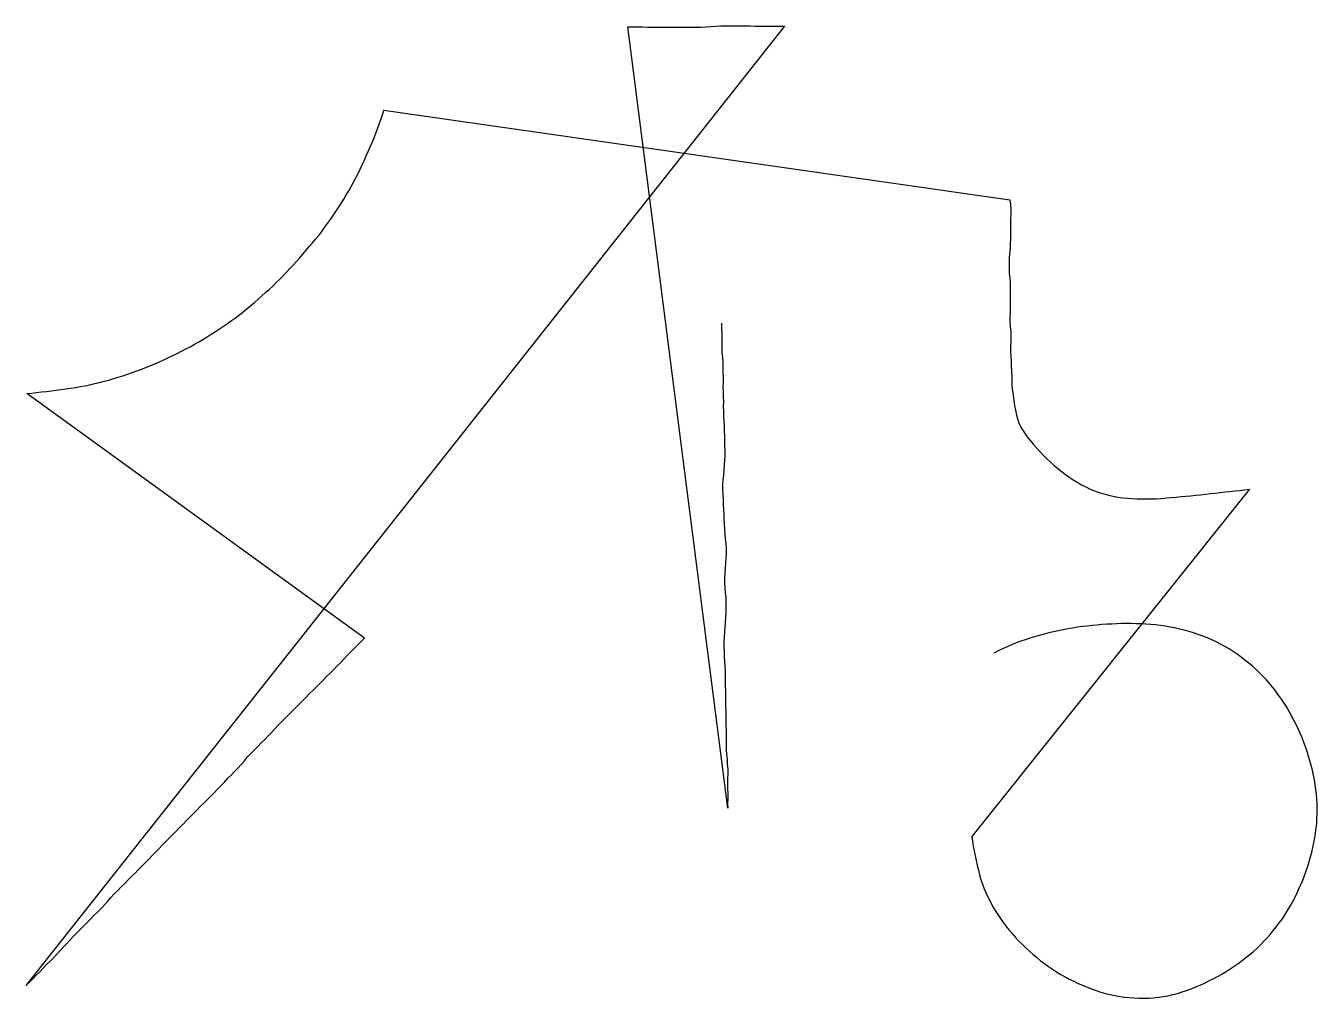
# Model space of a CAD drawing. Header units: inches. Extents: x 4.94 to 12.84, y 9.97 to 15.92.
import ezdxf

# ---------------------------------------------------------------- set-up
doc = ezdxf.new("R2010")
doc.units = ezdxf.units.IN
doc.layers.add('TRACE', color=7, linetype='Continuous')

msp = doc.modelspace()

# ---------------------------------------------------------------- linework, layer by layer
at = {"layer": 'TRACE'}
msp.add_lwpolyline([(9.1955, 14.1025), (9.197, 14.0725), (9.1984, 14.0425), (9.1992, 14.0125), (9.1992, 13.9825), (9.1992, 13.9525), (9.1992, 13.9225), (9.2026, 13.8927), (9.2034, 13.8627), (9.2053, 13.8327), (9.2053, 13.8027), (9.2063, 13.7727), (9.2055, 13.7426), (9.2043, 13.7126), (9.2058, 13.6826), (9.2073, 13.6526), (9.2085, 13.6227), (9.207, 13.5927), (9.2075, 13.5627), (9.2082, 13.5327), (9.2108, 13.5027), (9.2118, 13.4727), (9.2131, 13.4428), (9.2154, 13.4128), (9.2142, 13.3829), (9.2152, 13.353), (9.2164, 13.323), (9.2164, 13.293), (9.2149, 13.2632), (9.2132, 13.2332), (9.2106, 13.2032), (9.2077, 13.1733), (9.2048, 13.1433), (9.2019, 13.1133), (9.2019, 13.0833), (9.2047, 13.0534), (9.2071, 13.0235), (9.2071, 12.9935), (9.2078, 12.9635), (9.2113, 12.9336), (9.2113, 12.9036), (9.2121, 12.8736), (9.2154, 12.8437), (9.2164, 12.8137), (9.2197, 12.7837), (9.2232, 12.7536), (9.224, 12.7236), (9.2257, 12.6936), (9.2233, 12.6635), (9.2211, 12.6334), (9.2189, 12.6033), (9.217, 12.5732), (9.2153, 12.543), (9.2148, 12.5129), (9.216, 12.483), (9.2193, 12.4531), (9.2234, 12.4232), (9.2234, 12.3932), (9.2229, 12.3631), (9.2229, 12.3331), (9.221, 12.303), (9.219, 12.2729), (9.2164, 12.243), (9.2138, 12.2129), (9.2117, 12.1829), (9.2103, 12.1529), (9.2103, 12.1229), (9.2117, 12.0929), (9.2127, 12.0628), (9.2143, 12.0328), (9.2166, 12.0029), (9.2181, 11.9729), (9.2187, 11.9429), (9.2187, 11.9129), (9.2187, 11.8829), (9.2206, 11.8529), (9.2206, 11.8229), (9.2206, 11.7929), (9.2206, 11.7629), (9.2218, 11.733), (9.2233, 11.703), (9.2233, 11.673), (9.2233, 11.643), (9.2248, 11.6131), (9.2248, 11.5831), (9.2248, 11.5531), (9.2248, 11.5231), (9.2254, 11.4931), (9.2266, 11.4632), (9.2303, 11.4332), (9.2318, 11.4032), (9.2355, 11.3733), (9.2355, 11.3433), (9.2328, 11.3133), (9.2328, 11.2834), (9.2338, 11.2534), (9.2352, 11.2234), (9.2359, 11.1935), (9.2336, 11.1635), (9.2344, 11.1335), (8.6223, 15.9182), (8.6523, 15.9173), (8.6823, 15.9167), (8.7123, 15.9167), (8.7423, 15.9158), (8.7723, 15.9158), (8.8023, 15.9158), (8.8323, 15.9158), (8.8623, 15.9158), (8.8923, 15.9158), (8.9223, 15.9158), (8.9523, 15.9158), (8.9823, 15.9158), (9.0123, 15.9158), (9.0423, 15.9158), (9.0723, 15.9158), (9.1024, 15.9173), (9.1324, 15.9198), (9.1625, 15.9222), (9.1925, 15.923), (9.2225, 15.9238), (9.2525, 15.9238), (9.2825, 15.9229), (9.3125, 15.9229), (9.3425, 15.9229), (9.3725, 15.9229), (9.4024, 15.9221), (9.4324, 15.9221), (9.4624, 15.9221), (9.4924, 15.9221), (9.5224, 15.9221), (9.5524, 15.9221), (9.5824, 15.9221), (4.9375, 10.0484), (4.9593, 10.069), (4.9808, 10.09), (5.0018, 10.1114), (5.023, 10.1325), (5.0444, 10.1537), (5.0645, 10.1759), (5.0856, 10.1972), (5.1069, 10.2184), (5.1276, 10.2401), (5.1477, 10.2624), (5.1676, 10.2849), (5.1886, 10.3063), (5.2087, 10.3286), (5.2296, 10.3501), (5.2507, 10.3715), (5.2717, 10.3929), (5.2929, 10.4141), (5.3141, 10.4353), (5.3352, 10.4566), (5.3564, 10.4779), (5.3775, 10.4992), (5.3986, 10.5205), (5.4183, 10.5431), (5.4387, 10.5652), (5.4584, 10.5878), (5.4793, 10.6094), (5.5003, 10.6307), (5.5215, 10.652), (5.5427, 10.6732), (5.5638, 10.6945), (5.585, 10.7157), (5.6062, 10.737), (5.6273, 10.7583), (5.6483, 10.7797), (5.6694, 10.8011), (5.6905, 10.8224), (5.7116, 10.8437), (5.732, 10.8656), (5.753, 10.887), (5.7739, 10.9085), (5.795, 10.9299), (5.816, 10.9513), (5.837, 10.9727), (5.8581, 10.9941), (5.8791, 11.0155), (5.9001, 11.0369), (5.9212, 11.0582), (5.9423, 11.0795), (5.9634, 11.1008), (5.9846, 11.1221), (6.0058, 11.1434), (6.027, 11.1646), (6.0481, 11.1859), (6.0691, 11.2073), (6.0901, 11.2287), (6.1111, 11.2501), (6.1322, 11.2714), (6.1528, 11.2932), (6.173, 11.3155), (6.1941, 11.3367), (6.2154, 11.3579), (6.2358, 11.3799), (6.2561, 11.402), (6.2762, 11.4243), (6.2955, 11.4473), (6.3156, 11.4695), (6.3368, 11.4908), (6.3578, 11.5121), (6.3789, 11.5335), (6.3999, 11.5549), (6.4209, 11.5763), (6.4419, 11.5977), (6.4627, 11.6193), (6.4827, 11.6417), (6.5037, 11.6631), (6.5247, 11.6845), (6.546, 11.7057), (6.567, 11.7272), (6.5884, 11.7481), (6.6095, 11.7695), (6.6306, 11.7908), (6.6518, 11.812), (6.6729, 11.8333), (6.6942, 11.8545), (6.7154, 11.8756), (6.7367, 11.8968), (6.758, 11.9179), (6.7791, 11.9392), (6.8002, 11.9605), (6.8213, 11.9819), (6.8423, 12.0033), (6.8633, 12.0247), (6.8838, 12.0466), (6.9048, 12.068), (6.9259, 12.0893), (6.947, 12.1107), (6.9682, 12.1319), (6.9893, 12.1533), (7.0103, 12.1746), (4.9439, 13.6721), (4.9738, 13.6754), (5.0036, 13.6789), (5.0334, 13.6823), (5.0632, 13.6858), (5.0929, 13.6895), (5.1227, 13.6932), (5.1524, 13.6972), (5.1822, 13.7013), (5.2118, 13.7056), (5.2415, 13.7101), (5.2711, 13.7149), (5.3006, 13.7205), (5.3299, 13.7265), (5.3591, 13.7331), (5.3883, 13.7401), (5.4173, 13.7474), (5.4462, 13.7552), (5.475, 13.7636), (5.5036, 13.7724), (5.5321, 13.7815), (5.5606, 13.7909), (5.5889, 13.8007), (5.617, 13.8109), (5.6451, 13.8214), (5.6729, 13.8323), (5.7006, 13.8437), (5.7282, 13.8554), (5.7556, 13.8675), (5.7829, 13.8798), (5.81, 13.8925), (5.837, 13.9054), (5.864, 13.9184), (5.8908, 13.9318), (5.9174, 13.9455), (5.9439, 13.9594), (5.9702, 13.9738), (5.9962, 13.9885), (6.022, 14.0038), (6.0476, 14.0194), (6.0729, 14.0353), (6.0981, 14.0515), (6.1231, 14.068), (6.148, 14.0845), (6.1727, 14.1015), (6.1973, 14.1187), (6.2214, 14.1364), (6.245, 14.1548), (6.2683, 14.1736), (6.2917, 14.1923), (6.3146, 14.2116), (6.3375, 14.2309), (6.3604, 14.2502), (6.3829, 14.27), (6.405, 14.2902), (6.427, 14.3104), (6.449, 14.3308), (6.4704, 14.3517), (6.4918, 14.3726), (6.5128, 14.3939), (6.5337, 14.4154), (6.5543, 14.4371), (6.5747, 14.4591), (6.5947, 14.4813), (6.6142, 14.5041), (6.6338, 14.5267), (6.6535, 14.5493), (6.673, 14.572), (6.6923, 14.5949), (6.7116, 14.6178), (6.7305, 14.641), (6.749, 14.6645), (6.7667, 14.6887), (6.7843, 14.7129), (6.8019, 14.7371), (6.819, 14.7617), (6.8357, 14.7866), (6.8522, 14.8115), (6.8683, 14.8368), (6.8837, 14.8625), (6.899, 14.8882), (6.9142, 14.914), (6.9291, 14.94), (6.9434, 14.9663), (6.9574, 14.9928), (6.9712, 15.0194), (6.9845, 15.0462), (6.9974, 15.0733), (7.01, 15.1004), (7.022, 15.1279), (7.034, 15.1554), (7.0459, 15.1829), (7.0577, 15.2104), (7.0691, 15.2381), (7.08, 15.266), (7.0908, 15.294), (7.1009, 15.3222), (7.1108, 15.3505), (7.1204, 15.3788), (7.1294, 15.4074), (10.9621, 14.8592), (10.9654, 14.8293), (10.9665, 14.7993), (10.9665, 14.7694), (10.9649, 14.7394), (10.9655, 14.7094), (10.965, 14.6794), (10.9656, 14.6494), (10.9646, 14.6194), (10.9631, 14.5895), (10.9624, 14.5595), (10.9596, 14.5296), (10.9567, 14.4996), (10.9567, 14.4696), (10.9567, 14.4396), (10.9573, 14.4096), (10.9605, 14.3796), (10.964, 14.3498), (10.964, 14.3198), (10.964, 14.2898), (10.964, 14.2598), (10.964, 14.2298), (10.964, 14.1998), (10.964, 14.1698), (10.9614, 14.14), (10.9614, 14.11), (10.964, 14.0801), (10.9673, 14.0501), (10.9673, 14.0201), (10.9673, 13.9901), (10.9647, 13.9601), (10.9647, 13.9301), (10.9675, 13.9), (10.9705, 13.8699), (10.9705, 13.8399), (10.9712, 13.8099), (10.9728, 13.7799), (10.9728, 13.7495), (10.9745, 13.7196), (10.9775, 13.6897), (10.9821, 13.6601), (10.9856, 13.6303), (10.9894, 13.6001), (10.9951, 13.5706), (11.0018, 13.5408), (11.0102, 13.5116), (11.0213, 13.4837), (11.0349, 13.4573), (11.0507, 13.4325), (11.0677, 13.4083), (11.0856, 13.3847), (11.1043, 13.3617), (11.1238, 13.3393), (11.144, 13.3174), (11.1647, 13.296), (11.186, 13.275), (11.2077, 13.2546), (11.2299, 13.2346), (11.2527, 13.2153), (11.2759, 13.1967), (11.2997, 13.1786), (11.324, 13.1614), (11.3487, 13.1447), (11.374, 13.1291), (11.3997, 13.1141), (11.4259, 13.1004), (11.4527, 13.0877), (11.48, 13.0766), (11.5078, 13.0668), (11.5361, 13.058), (11.5647, 13.0504), (11.5936, 13.0439), (11.6227, 13.0386), (11.652, 13.0343), (11.6815, 13.0311), (11.7111, 13.0289), (11.7408, 13.0276), (11.7706, 13.0269), (11.8004, 13.0269), (11.8302, 13.0276), (11.86, 13.0288), (11.8898, 13.0307), (11.9197, 13.033), (11.9495, 13.0354), (11.9794, 13.0382), (12.0093, 13.0412), (12.0393, 13.0439), (12.0692, 13.047), (12.0991, 13.0502), (12.1291, 13.0531), (12.1591, 13.0563), (12.189, 13.0596), (12.2188, 13.0631), (12.2487, 13.0665), (12.2787, 13.0698), (12.3087, 13.073), (12.3386, 13.0764), (12.3686, 13.0797), (12.3986, 13.083), (12.4286, 13.0861), (10.728, 10.9614), (10.7325, 10.9317), (10.7373, 10.9019), (10.7425, 10.8723), (10.7483, 10.8429), (10.7548, 10.8136), (10.7619, 10.7845), (10.7688, 10.7553), (10.7759, 10.7262), (10.7841, 10.6974), (10.7935, 10.6691), (10.804, 10.6411), (10.8159, 10.6138), (10.8285, 10.5868), (10.842, 10.5602), (10.8562, 10.5341), (10.8712, 10.5084), (10.8871, 10.4832), (10.9036, 10.4584), (10.9209, 10.4342), (10.9389, 10.4104), (10.9575, 10.3872), (10.9768, 10.3644), (10.9966, 10.3421), (11.017, 10.3203), (11.0379, 10.299), (11.0593, 10.2782), (11.0813, 10.2579), (11.1037, 10.2382), (11.1266, 10.219), (11.1499, 10.2003), (11.1737, 10.1823), (11.198, 10.1649), (11.2226, 10.1481), (11.2478, 10.1319), (11.2732, 10.1164), (11.2992, 10.1017), (11.3255, 10.0877), (11.3522, 10.0742), (11.3792, 10.0615), (11.4065, 10.0496), (11.4341, 10.0382), (11.462, 10.0275), (11.4901, 10.0176), (11.5185, 10.0084), (11.5471, 10.0002), (11.5759, 9.9929), (11.605, 9.9867), (11.6342, 9.9814), (11.6636, 9.9772), (11.6931, 9.974), (11.7228, 9.9719), (11.7524, 9.9707), (11.7821, 9.9707), (11.8118, 9.9716), (11.8414, 9.9735), (11.8709, 9.9766), (11.9003, 9.9808), (11.9295, 9.986), (11.9583, 9.9925), (11.987, 10.0001), (12.0153, 10.0087), (12.0435, 10.0182), (12.0714, 10.0285), (12.099, 10.0395), (12.1264, 10.0511), (12.1536, 10.0633), (12.1805, 10.0762), (12.2071, 10.0897), (12.2334, 10.1037), (12.2594, 10.1184), (12.285, 10.1336), (12.3103, 10.1494), (12.3352, 10.1658), (12.3596, 10.1829), (12.3835, 10.2006), (12.407, 10.2189), (12.43, 10.2378), (12.4525, 10.2574), (12.4745, 10.2774), (12.4959, 10.2981), (12.5168, 10.3193), (12.5371, 10.3411), (12.5569, 10.3633), (12.5761, 10.3861), (12.5946, 10.4094), (12.6125, 10.4332), (12.6297, 10.4574), (12.6463, 10.4822), (12.6621, 10.5074), (12.6772, 10.533), (12.6917, 10.559), (12.7054, 10.5854), (12.7186, 10.6122), (12.7311, 10.6392), (12.743, 10.6665), (12.7543, 10.6942), (12.7651, 10.722), (12.7752, 10.7501), (12.7848, 10.7783), (12.7938, 10.8068), (12.8022, 10.8355), (12.8099, 10.8643), (12.8169, 10.8933), (12.8231, 10.9224), (12.8285, 10.9518), (12.8331, 10.9812), (12.8368, 11.0107), (12.8397, 11.0404), (12.8417, 11.0701), (12.8428, 11.0998), (12.8428, 11.1296), (12.842, 11.1594), (12.8404, 11.1891), (12.838, 11.2188), (12.8347, 11.2484), (12.8306, 11.2779), (12.8256, 11.3073), (12.82, 11.3366), (12.8135, 11.3657), (12.8064, 11.3947), (12.7986, 11.4235), (12.7901, 11.4521), (12.781, 11.4806), (12.7712, 11.5088), (12.7609, 11.5369), (12.7499, 11.5647), (12.7384, 11.5923), (12.7262, 11.6196), (12.7134, 11.6466), (12.7, 11.6734), (12.6861, 11.6998), (12.6715, 11.7259), (12.6562, 11.7516), (12.6403, 11.7769), (12.6238, 11.8018), (12.6067, 11.8262), (12.5889, 11.8502), (12.5705, 11.8737), (12.5514, 11.8966), (12.5317, 11.919), (12.5113, 11.9407), (12.4903, 11.9619), (12.4688, 11.9826), (12.4467, 12.0027), (12.4241, 12.0222), (12.4009, 12.041), (12.3772, 12.0591), (12.353, 12.0765), (12.3283, 12.0932), (12.3031, 12.1091), (12.2775, 12.1243), (12.2514, 12.1386), (12.2248, 12.1522), (12.1979, 12.1649), (12.1706, 12.1768), (12.143, 12.1878), (12.115, 12.1981), (12.0867, 12.2075), (12.0582, 12.2161), (12.0294, 12.2239), (12.0005, 12.2309), (11.9713, 12.2372), (11.942, 12.2428), (11.9126, 12.2478), (11.883, 12.252), (11.8534, 12.2556), (11.8237, 12.2584), (11.7939, 12.2606), (11.7641, 12.2622), (11.7342, 12.2632), (11.7043, 12.2637), (11.6743, 12.2637), (11.6444, 12.2637), (11.6145, 12.2629), (11.5846, 12.2615), (11.5547, 12.2597), (11.5248, 12.2575), (11.495, 12.255), (11.4651, 12.2522), (11.4353, 12.2489), (11.4055, 12.2453), (11.3759, 12.2412), (11.3463, 12.2366), (11.3168, 12.2315), (11.2874, 12.226), (11.258, 12.22), (11.2288, 12.2136), (11.1997, 12.2067), (11.1706, 12.1995), (11.1417, 12.1917), (11.1129, 12.1835), (11.0843, 12.1748), (11.0559, 12.1655), (11.0277, 12.1557), (10.9996, 12.1454), (10.9719, 12.1344), (10.9444, 12.1227), (10.9173, 12.1104), (10.8904, 12.0974), (10.864, 12.0837)], dxfattribs=at)

doc.saveas('drawing.dxf')
